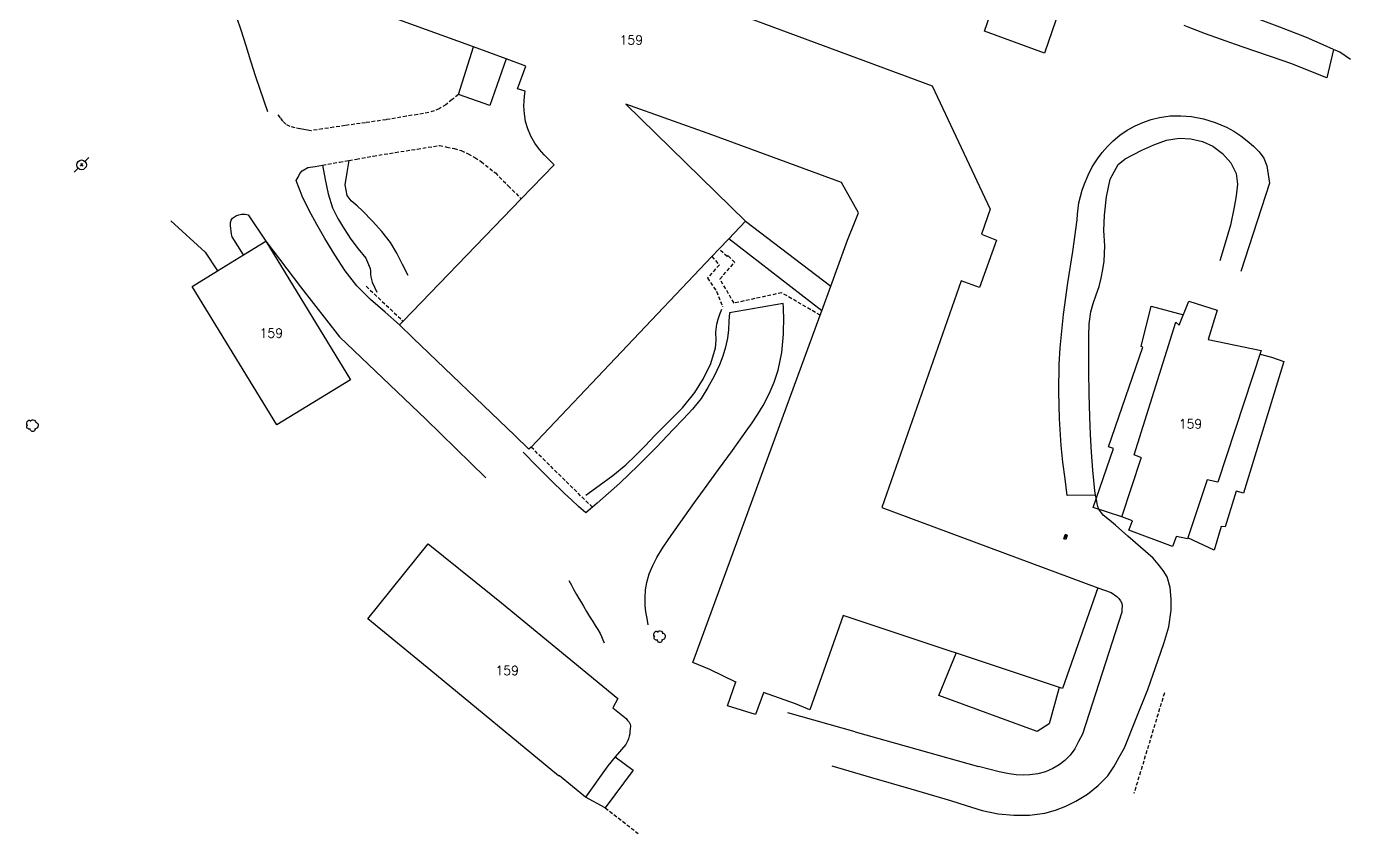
# Model space of a CAD drawing. Header units: millimetres. Extents: x 139000 to 140000, y 129196 to 129988.
# Drawn here: x 139006.2 to 139187.6, y 129454.1 to 129564.6 of the extents above; entities that cross this region are included whole.
import ezdxf
from ezdxf.enums import TextEntityAlignment as Align

# ---------------------------------------------------------------- set-up
doc = ezdxf.new("R2010")
doc.units = ezdxf.units.MM
doc.linetypes.add('DASHED', pattern=[0.75, 0.5, -0.25])
doc.layers.get('0').update_dxf_attribs({"linetype": 'CONTINUOUS'})
for name, color, linetype in [('W0006', 2, 'CONTINUOUS'), ('W0017', 7, 'CONTINUOUS'), ('W0101', 7, 'CONTINUOUS'), ('W0104', 1, 'CONTINUOUS'), ('W0112', 1, 'DASHED'), ('W0211', 2, 'CONTINUOUS'), ('W0214', 2, 'CONTINUOUS'), ('W0300', 7, 'CONTINUOUS'), ('W0333', 7, 'CONTINUOUS'), ('W0401', 7, 'CONTINUOUS'), ('W0473', 7, 'CONTINUOUS'), ('W0991', 7, 'CONTINUOUS')]:
    doc.layers.add(name, color=color, linetype=linetype)
doc.styles.get("Standard").update_dxf_attribs({"font": 'romans.shx', "width": 0.85})

# ---------------------------------------------------------------- blocks, each defined once
blk = doc.blocks.new('T401')
for p, q in [((-0.3, 0.3), (0, 0.3)), ((-0.3, -0.25), (-0.3, 0.3)), ((-0.3, 0.15), (0, 0.15)), ((-0.3, 0), (0, 0)), ((0, 0.3), (0, -0.25)), ((-0.3, -0.15), (0, -0.15)), ((-0.3, -0.25), (-0.3, -0.3)), ((-0.3, -0.3), (0, -0.3)), ((0, -0.3), (0, -0.25))]:
    blk.add_line(p, q)
blk = doc.blocks.new('T300')
for p, q in [((-0.8, 0.51), (-0.86, 0.34)), ((-0.86, 0.34), (-0.86, 0.17)), ((-0.86, 0.17), (-0.74, 0.06)), ((-0.69, 0.63), (-0.8, 0.51)), ((-0.8, -0.06), (-0.74, 0.06)), ((-0.74, 0.06), (-0.69, 0.11)), ((-0.57, 0.69), (-0.69, 0.63)), ((-0.46, 0.69), (-0.57, 0.69)), ((-0.29, 0.63), (-0.46, 0.69)), ((-0.29, 0.63), (-0.17, 0.74)), ((-0.23, 0.57), (-0.29, 0.63)), ((-0.17, 0.74), (-0.06, 0.8)), ((-0.06, 0.8), (0.06, 0.8)), ((0.06, 0.8), (0.23, 0.74)), ((0.23, 0.74), (0.34, 0.63)), ((0.34, 0.63), (0.4, 0.51)), ((0.46, 0.46), (0.34, 0.46)), ((0.4, 0.51), (0.4, 0.46)), ((0.57, 0.4), (0.46, 0.46)), ((0.57, 0.4), (0.69, 0.29)), ((0.69, 0.29), (0.74, 0.17)), ((0.74, 0.06), (0.69, -0.17)), ((0.74, 0.17), (0.74, 0.06)), ((-0.8, -0.17), (-0.8, -0.06)), ((-0.8, -0.23), (-0.8, -0.17)), ((-0.74, -0.34), (-0.8, -0.23)), ((-0.69, -0.4), (-0.74, -0.34)), ((-0.51, -0.46), (-0.69, -0.4)), ((-0.4, -0.46), (-0.51, -0.46)), ((-0.4, -0.46), (-0.34, -0.46)), ((-0.34, -0.46), (-0.34, -0.4)), ((-0.34, -0.51), (-0.34, -0.46)), ((-0.29, -0.63), (-0.34, -0.51)), ((-0.17, -0.74), (-0.29, -0.63)), ((-0.06, -0.8), (-0.17, -0.74)), ((0.06, -0.8), (-0.06, -0.8)), ((0.17, -0.74), (0.06, -0.8)), ((0.23, -0.69), (0.17, -0.74)), ((0.29, -0.46), (0.23, -0.46)), ((0.29, -0.63), (0.23, -0.69)), ((0.46, -0.4), (0.29, -0.46)), ((0.34, -0.51), (0.29, -0.63)), ((0.34, -0.51), (0.34, -0.46)), ((0.57, -0.34), (0.46, -0.4)), ((0.63, -0.29), (0.57, -0.34)), ((0.69, -0.17), (0.63, -0.29))]:
    blk.add_line(p, q)
blk = doc.blocks.new('T473')
for p, q in [((-0.166667, 0.166667), (0.166667, -0.166667)), ((-0.166667, -0.166667), (0.166667, 0.166667)), ((0.500001, 0.500001), (1.000002, 1.000002)), ((-1.000002, -1.000002), (-0.500001, -0.500001))]:
    blk.add_line(p, q)
blk.add_ellipse((0, 0), major_axis=(0.471405, 0.471405), ratio=1, start_param=5.4977871438, end_param=11.780972451)

msp = doc.modelspace()

# ---------------------------------------------------------------- linework, layer by layer
at = {"layer": 'W0006'}
msp.add_lwpolyline([(139164.9, 129615.09), (139155.9, 129589.65), (139148.74, 129569.98), (139145.65, 129560.9), (139137.43, 129563.91), (139143.61, 129581.68), (139150.7, 129601.66), (139156.75, 129618.18)], close=True, dxfattribs=at)
for points in [[(139179.39, 129559.48), (139176.86, 129560.36), (139174.33, 129561.23), (139171.81, 129562.12), (139169.75, 129562.83), (139167.69, 129563.55), (139165.67, 129564.35), (139164.79, 129564.72)], [(139185.22, 129561.43), (139184.34, 129557.52), (139179.39, 129559.48)], [(139148.74, 129500.37), (139148.46, 129502.64), (139148.18, 129504.9), (139147.95, 129507.18), (139147.7, 129510.87), (139147.59, 129514.57), (139147.65, 129518.27), (139147.79, 129520.56), (139148.01, 129522.84), (139148.25, 129525.12), (139148.84, 129529.46), (139149.53, 129533.78), (139150.11, 129538.11), (139150.19, 129538.88), (139150.27, 129539.65), (139150.34, 129540.41), (139150.58, 129541.29), (139150.82, 129542.16), (139151.11, 129543.02), (139151.61, 129544.21), (139152.2, 129545.36), (139152.89, 129546.45), (139153.54, 129547.32), (139154.26, 129548.14), (139155.04, 129548.9), (139155.98, 129549.68), (139156.99, 129550.37), (139158.06, 129550.96), (139159.14, 129551.44), (139160.27, 129551.83), (139161.41, 129552.11), (139162.86, 129552.31), (139164.34, 129552.35), (139165.79, 129552.25), (139167.43, 129551.94), (139169.04, 129551.44), (139170.57, 129550.77), (139171.57, 129550.22), (139172.53, 129549.6), (139173.43, 129548.9), (139174.27, 129548.19), (139175.06, 129547.42), (139175.69, 129546.55), (139176.08, 129545.47), (139176.27, 129544.29), (139176.46, 129543.11), (139172.55, 129531.04)], [(139152.65, 129500.39), (139148.74, 129500.37)]]:
    msp.add_lwpolyline(points, dxfattribs=at)
at = {"layer": 'W0017'}
for points in [[(139039.28, 129552.89), (139038.73, 129554.49), (139038.17, 129556.09), (139037.63, 129557.69), (139036.95, 129559.81), (139036.28, 129561.93), (139035.61, 129564.06), (139035.01, 129565.81), (139034.4, 129567.56), (139033.89, 129569.34), (139033.54, 129570.78), (139033.26, 129572.23), (139033.13, 129573.67), (139033.55, 129576.37), (139034.56, 129579.04), (139035.65, 129581.66), (139036.47, 129583.7), (139037.34, 129585.72), (139038.21, 129587.73), (139040.08, 129586.56)], [(139187.57, 129560.05), (139186.11, 129561.03), (139185.22, 129561.43), (139183.84, 129562.05), (139181.55, 129563.04), (139177.9, 129564.48), (139174.21, 129565.85), (139170.55, 129567.26), (139168.67, 129568.04), (139166.8, 129568.82), (139164.94, 129569.61)], [(139160.52, 129491.79), (139158.8, 129493.29), (139157.08, 129494.78), (139155.39, 129496.3), (139154.55, 129496.98), (139153.7, 129497.67), (139153.1, 129498.5), (139152.97, 129498.85), (139152.88, 129499.22), (139152.8, 129499.58), (139152.65, 129500.39), (139152.54, 129500.99), (139152.4, 129502.41), (139152.29, 129503.84), (139152.09, 129506.27), (139151.96, 129508.7), (139151.86, 129511.13), (139151.75, 129514.25), (139151.7, 129517.37), (139151.73, 129520.49), (139151.74, 129522.16), (139151.78, 129523.84), (139151.99, 129525.48), (139152.32, 129526.65), (139152.74, 129527.81), (139153.12, 129528.98), (139153.4, 129530.12), (139153.63, 129531.28), (139153.82, 129532.44), (139153.89, 129534.53), (139153.78, 129536.64), (139153.85, 129538.73), (139154.13, 129541.22), (139154.63, 129543.68), (139155.76, 129545.67), (139156.71, 129546.43), (139157.83, 129547.06), (139158.99, 129547.62), (139160.64, 129548.38), (139162.35, 129549.01), (139164.08, 129549.29), (139165.67, 129549.19), (139167.27, 129548.83), (139168.71, 129548.19), (139170.04, 129547.18), (139171.18, 129545.88), (139171.92, 129544.45), (139172.1, 129542.98), (139171.92, 129541.39), (139171.65, 129539.82), (139171.13, 129537.35), (139170.39, 129534.91), (139169.65, 129532.48)], [(139057.32, 129523.71), (139055.32, 129525.44), (139053.32, 129527.18), (139051.47, 129529.05), (139049.87, 129531.11), (139048.43, 129533.3), (139047.08, 129535.55), (139045.96, 129537.44), (139044.91, 129539.37), (139043.97, 129541.35), (139043.69, 129542.05), (139043.42, 129542.77), (139043.15, 129543.48), (139043.4, 129543.95), (139043.65, 129544.42), (139043.95, 129544.82), (139044.76, 129545.24), (139045.76, 129545.4), (139046.76, 129545.57)], [(139025.96, 129537.95), (139030.7, 129533.67), (139032.39, 129531.12)], [(139034.38, 129535.77), (139034.31, 129536.15), (139034.24, 129536.53), (139034.2, 129536.91), (139034.16, 129537.31), (139034.16, 129537.72), (139034.25, 129538.07), (139034.44, 129538.3), (139034.7, 129538.51), (139034.97, 129538.67), (139035.29, 129538.79), (139035.64, 129538.86), (139035.99, 129538.88), (139036.18, 129538.85), (139036.37, 129538.82), (139036.56, 129538.78), (139039, 129535.16)], [(139035.95, 129533.29), (139034.38, 129535.77)], [(139039, 129535.16), (139043.75, 129528.91), (139049.06, 129522.08), (139060.92, 129510.82), (139069.11, 129502.75)], [(139102.48, 129525.37), (139102.43, 129524.21), (139102.38, 129523.04), (139102.25, 129521.88), (139101.96, 129520.66), (139101.57, 129519.45), (139101.11, 129518.26), (139100.39, 129516.67), (139099.55, 129515.12), (139098.6, 129513.65), (139097.43, 129512.19), (139096.15, 129510.81), (139094.85, 129509.45), (139092.46, 129506.93), (139090.01, 129504.46), (139087.5, 129502.06), (139085.95, 129500.68), (139084.38, 129499.32), (139083.72, 129498.75), (139082.82, 129497.96)], [(139091.38, 129482.64), (139091.22, 129483.53), (139091.06, 129484.42), (139090.96, 129485.31), (139090.94, 129486.36), (139091.01, 129487.42), (139091.17, 129488.46), (139091.52, 129489.63), (139092, 129490.77), (139092.55, 129491.87), (139093.32, 129493.16), (139094.19, 129494.4), (139095.06, 129495.63), (139096.39, 129497.52), (139097.73, 129499.4), (139099.08, 129501.27), (139101, 129503.89), (139102.92, 129506.51), (139104.8, 129509.16), (139105.61, 129510.32), (139106.4, 129511.48), (139107.13, 129512.69), (139107.92, 129514.25), (139108.6, 129515.87), (139109.15, 129517.53), (139109.67, 129519.94), (139109.92, 129522.42), (139109.95, 129524.9), (139109.92, 129525.48), (139109.88, 129526.07), (139109.84, 129526.65), (139102.48, 129525.37)], [(139082.82, 129497.96), (139081.84, 129498.85), (139080.87, 129499.74), (139079.91, 129500.64), (139078, 129502.49), (139076.11, 129504.38), (139074.23, 129506.27)], [(139116.54, 129463.35), (139121.94, 129461.76), (139127.35, 129460.17), (139132.76, 129458.61), (139134.93, 129457.92), (139137.11, 129457.23), (139139.31, 129456.77), (139141.44, 129456.57), (139143.6, 129456.57), (139145.7, 129456.86), (139147.15, 129457.26), (139148.58, 129457.81), (139149.93, 129458.48), (139151.53, 129459.47), (139153.02, 129460.65), (139154.32, 129461.99), (139155.16, 129463.2), (139155.88, 129464.51), (139156.6, 129465.82), (139158.2, 129469.82), (139159.81, 129473.81), (139161.23, 129477.87), (139161.98, 129480.1), (139162.68, 129482.35), (139163.02, 129484.63), (139163.02, 129486.18), (139162.87, 129487.74), (139162.44, 129489.2), (139161.89, 129490.1), (139161.21, 129490.95), (139160.52, 129491.79)], [(139080.51, 129488.72), (139080.86, 129488.08), (139081.2, 129487.45), (139081.55, 129486.82), (139081.86, 129486.27), (139082.18, 129485.73), (139082.5, 129485.19), (139082.91, 129484.49), (139083.33, 129483.79), (139083.76, 129483.09), (139084.11, 129482.55), (139084.46, 129482.02), (139084.78, 129481.46), (139084.98, 129481.04), (139085.15, 129480.6), (139085.33, 129480.17)], [(139152.95, 129487.71), (139153.87, 129487.39), (139154.8, 129487.06), (139155.57, 129486.54), (139155.83, 129486.25), (139156.07, 129485.93), (139156.24, 129485.59), (139156.29, 129485.2), (139156.26, 129484.78), (139156.23, 129484.37), (139150.85, 129467.67), (139150.32, 129466.67), (139149.79, 129465.68), (139149.15, 129464.78), (139148.44, 129464.08), (139147.65, 129463.46), (139146.8, 129462.96), (139145.8, 129462.54), (139144.74, 129462.26), (139143.66, 129462.1), (139142.72, 129462.07), (139141.77, 129462.13), (139140.83, 129462.24), (139139.42, 129462.5), (139138.02, 129462.87), (139136.62, 129463.24)], [(139119.7, 129468), (139110.49, 129470.58)], [(139119.7, 129468), (139136.62, 129463.24)]]:
    msp.add_lwpolyline(points, dxfattribs=at)
at = {"layer": 'W0101'}
for points in [[(139074.6, 129559.13), (139071.9, 129560.12), (139067.42, 129561.76), (139037.88, 129572.52), (139038.15, 129573.28), (139035.58, 129574.22), (139040.08, 129586.56), (139042.77, 129585.6), (139043.67, 129588.08), (139045.07, 129587.58), (139079.05, 129575.35)], [(139093.4, 129574.86), (139097.19, 129573.46), (139095.82, 129569.21), (139130.27, 129556.44), (139138.19, 129539.57)], [(139074.51, 129555.69), (139073.48, 129556.05), (139074.6, 129559.13)], [(139088.3, 129553.92), (139104.69, 129537.91), (139102.41, 129535.51), (139101.04, 129534.07), (139100.09, 129533.07), (139075.32, 129506.99), (139075.02, 129506.68), (139073.09, 129508.57)], [(139078.48, 129545.62), (139077.79, 129546.31), (139077.1, 129546.99), (139076.47, 129547.72), (139075.85, 129548.61), (139075.31, 129549.55), (139074.88, 129550.54), (139074.58, 129551.55), (139074.4, 129552.61), (139074.33, 129553.68), (139074.36, 129554.35), (139074.43, 129555.02), (139074.51, 129555.69)], [(139117.84, 129543.21), (139100.07, 129549.75), (139088.3, 129553.92)], [(139059.18, 129521.91), (139057.32, 129523.71), (139057.8, 129524.2), (139073.98, 129540.96), (139078.48, 129545.62)], [(139120.16, 129539.07), (139117.84, 129543.21)], [(139138.19, 129539.57), (139137.02, 129536.13)], [(139118.68, 129535.31), (139119.71, 129537.92), (139120.16, 129539.07)], [(139137.02, 129536.13), (139139.06, 129535.33), (139136.74, 129528.84), (139134.25, 129529.73)], [(139097.5, 129477.49), (139114.92, 129525.03), (139115.14, 129525.64), (139116.38, 129529.02), (139118.68, 129535.31)], [(139134.25, 129529.73), (139123.35, 129498.72), (139152.95, 129487.71), (139148.1, 129473.92), (139118.06, 129483.91), (139113.52, 129471.01), (139111.53, 129471.82)], [(139164.11, 129523.66), (139165.4, 129526.96)], [(139165.4, 129526.96), (139169.32, 129525.73), (139168.05, 129521.7)], [(139168.05, 129521.7), (139175.33, 129520.19), (139169.37, 129502.17), (139167.91, 129502.48), (139165.24, 129494.41), (139163.72, 129494.73), (139163.69, 129494.7), (139163.19, 129493.35), (139157.22, 129495.6), (139157.7, 129496.87), (139156.25, 129497.42), (139158.91, 129505.47), (139158.93, 129505.53), (139157.93, 129505.91), (139163.65, 129524.07), (139164.11, 129523.66)], [(139073.09, 129508.57), (139059.18, 129521.91)], [(139052.98, 129483.45), (139061.22, 129493.73), (139069.87, 129486.79), (139071.25, 129485.67), (139087.2, 129472.55), (139086.53, 129471.3), (139088.36, 129469.8)], [(139082.76, 129459.04), (139079.2, 129461.97), (139079.08, 129461.97), (139061.57, 129476.37), (139061.57, 129476.39), (139052.98, 129483.45)], [(139111.53, 129471.82), (139107.16, 129473.39), (139107.15, 129473.34), (139106.07, 129470.35), (139102.23, 129471.56), (139103.35, 129474.82), (139103.35, 129474.81), (139099.82, 129476.55), (139097.5, 129477.49)], [(139088.36, 129469.8), (139088.55, 129469.55), (139088.74, 129469.31), (139088.88, 129469.05), (139088.92, 129468.75), (139088.91, 129468.42), (139088.87, 129468.09), (139088.84, 129467.74), (139088.78, 129467.39), (139088.68, 129467.05), (139088.57, 129466.79), (139088.44, 129466.53), (139088.3, 129466.28)], [(139088.3, 129466.28), (139086.85, 129464.57), (139085.82, 129463.35)], [(139085.82, 129463.35), (139082.76, 129459.04)]]:
    msp.add_lwpolyline(points, dxfattribs=at)
msp.add_lwpolyline([(139039, 129535.16), (139050.59, 129516.18), (139040.48, 129510.01), (139028.89, 129528.98), (139032.39, 129531.12), (139035.95, 129533.29)], close=True, dxfattribs=at)
at = {"layer": 'W0104'}
for points in [[(139071.9, 129560.12), (139069.67, 129553.74), (139065.36, 129555.25), (139067.42, 129561.76)], [(139156.25, 129497.42), (139152.31, 129498.69), (139155.08, 129506.78), (139154.43, 129507.03), (139159.13, 129520.65), (139158.89, 129520.74), (139160.25, 129526.27), (139164.67, 129525.1)], [(139175.18, 129519.72), (139176.76, 129519.3), (139178.45, 129518.71), (139172.89, 129500.68), (139171.92, 129500.93), (139170.41, 129496.04), (139169.84, 129496.13), (139168.91, 129492.85), (139165.28, 129494.54)], [(139147.66, 129474.07), (139146.27, 129469.08), (139144.65, 129468.05), (139131.17, 129472.98), (139133.56, 129478.75)], [(139086.85, 129464.57), (139089.32, 129462.74), (139085.49, 129457.59), (139082.76, 129459.04)]]:
    msp.add_lwpolyline(points, dxfattribs=at)
at = {"layer": 'W0112'}
for points in [[(139065.36, 129555.25), (139064.51, 129554.55), (139063.66, 129553.86), (139062.75, 129553.28), (139061.32, 129552.78), (139059.79, 129552.52), (139058.24, 129552.28), (139055.46, 129551.8), (139052.65, 129551.39), (139049.85, 129551), (139048.3, 129550.76), (139046.75, 129550.54), (139045.2, 129550.3), (139044.69, 129550.38), (139044.18, 129550.45), (139043.67, 129550.55), (139042.99, 129550.69), (139042.32, 129550.88), (139041.73, 129551.18), (139041.33, 129551.59), (139040.98, 129552.07), (139040.64, 129552.56)], [(139046.76, 129545.57), (139049.08, 129545.99), (139050.39, 129546.23), (139051.39, 129546.41), (139053.71, 129546.82), (139056.72, 129547.31), (139059.74, 129547.79), (139062.76, 129548.27)], [(139062.76, 129548.27), (139063.77, 129548.06), (139064.78, 129547.86), (139065.76, 129547.57), (139066.7, 129547.14), (139067.61, 129546.62), (139068.48, 129546.06), (139070.43, 129544.51), (139072.2, 129542.74), (139073.98, 129540.96)], [(139114.92, 129525.03), (139109.64, 129528.11), (139103.13, 129526.69), (139101.19, 129529.99), (139103.21, 129532.27), (139102.3, 129533.19), (139102.2, 129533.06), (139101.04, 129534.07)], [(139100.09, 129533.07), (139101.11, 129531.92), (139099.48, 129530.13), (139100.73, 129528.31), (139101.56, 129526.18)], [(139052.74, 129528.99), (139057.8, 129524.2)], [(139083.72, 129498.75), (139075.32, 129506.99)], [(139162.07, 129473.32), (139157.89, 129459.54)], [(139085.49, 129457.59), (139090, 129454.07)]]:
    msp.add_lwpolyline(points, dxfattribs=at)
at = {"layer": 'W0211'}
for points in [[(139046.76, 129545.57), (139047.14, 129543.6), (139047.53, 129541.64), (139048.11, 129539.75), (139048.84, 129538.27), (139049.71, 129536.85), (139050.62, 129535.44), (139051.64, 129534.13), (139052.69, 129532.85), (139053.3, 129531.41), (139053.33, 129531.05), (139053.34, 129530.67), (139053.36, 129530.3), (139053.57, 129529.58), (139053.88, 129528.88), (139054.19, 129528.17)], [(139082.8, 129500.39), (139084.66, 129501.74), (139086.52, 129503.09), (139088.3, 129504.53), (139089.64, 129505.81), (139090.93, 129507.16), (139092.21, 129508.51), (139094.15, 129510.43), (139096.07, 129512.36), (139097.74, 129514.47), (139098.93, 129516.39), (139099.96, 129518.43), (139100.6, 129520.57), (139100.67, 129521.64), (139100.65, 129522.73), (139100.75, 129523.8), (139100.95, 129524.49), (139101.2, 129525.18), (139101.46, 129525.87)]]:
    msp.add_lwpolyline(points, dxfattribs=at)
at = {"layer": 'W0214'}
msp.add_lwpolyline([(139058.49, 129530.47), (139057.71, 129531.99), (139056.94, 129533.52), (139056.07, 129534.98), (139054.89, 129536.49), (139053.6, 129537.92), (139052.25, 129539.31), (139051.48, 129540), (139050.7, 129540.68), (139050.11, 129541.43), (139049.87, 129542.9), (139050.13, 129544.56), (139050.39, 129546.23)], dxfattribs=at)
at = {"layer": 'W0333'}
for points in [[(139104.69, 129537.91), (139116.38, 129529.02)], [(139115.14, 129525.64), (139102.41, 129535.51)]]:
    msp.add_lwpolyline(points, dxfattribs=at)

# ---------------------------------------------------------------- block references
at = {"layer": 'W0300', "rotation": 359.9999899823337}
for p in [(139007.06, 129509.91), (139092.96, 129481.02)]:
    msp.add_blockref('T300', p, dxfattribs=at)
at = {"layer": 'W0401', "rotation": 163.0418100741879}
msp.add_blockref('T401', (139148.39, 129494.72), dxfattribs=at)
at = {"layer": 'W0473', "rotation": 359.9999899823337}
msp.add_blockref('T473', (139013.75, 129545.62), dxfattribs=at)

# ---------------------------------------------------------------- texts
at = {"layer": 'W0991'}
for p in [(139089.05, 129562.72), (139039.74, 129522.58), (139165.64, 129510.16), (139072.05, 129476.39)]:
    msp.add_text('159', height=1.25, dxfattribs=at).set_placement(p, align=Align.MIDDLE_CENTER)

doc.saveas('drawing.dxf')
